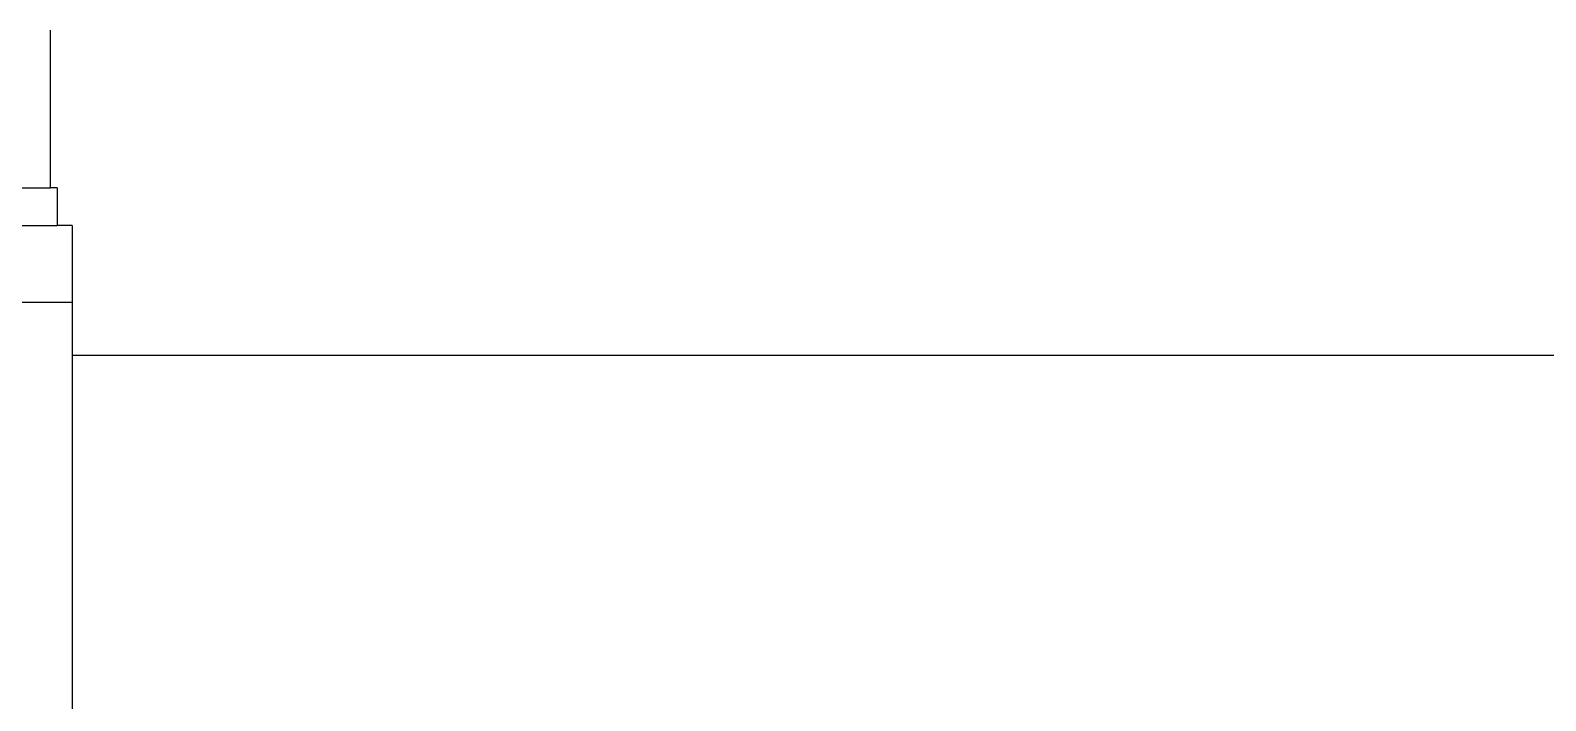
# Model space of a CAD drawing. Extents: x -101 to 101, y -14 to 18.
# Drawn here: x 38.59 to 49.84, y 3.87 to 8.84 of the extents above; entities that cross this region are included whole.
import ezdxf

# ---------------------------------------------------------------- set-up
doc = ezdxf.new("R2010")
doc.units = 0
doc.layers.get('0').update_dxf_attribs({"linetype": 'CONTINUOUS'})

msp = doc.modelspace()

# ---------------------------------------------------------------- linework, layer by layer
for p, q in [((38.738, 8.842), (38.738, 8.845)), ((38.738, 8.776), (38.738, 8.842)), ((38.738, 8.699), (38.738, 8.776)), ((38.738, 8.479), (38.738, 8.699)), ((38.738, 8.407), (38.738, 8.479)), ((38.738, 8.329), (38.738, 8.407)), ((38.738, 7.977), (38.738, 8.329)), ((38.738, 7.676), (38.738, 7.977)), ((38.438, 7.676), (38.738, 7.676)), ((38.788, 7.676), (38.738, 7.676)), ((38.788, 7.676), (38.788, 7.479)), ((38.788, 7.479), (38.788, 7.395)), ((38.388, 7.395), (38.788, 7.395)), ((38.898, 7.395), (38.788, 7.395)), ((38.898, 7.395), (38.898, 7.205)), ((38.898, 7.205), (38.898, 7.073)), ((38.898, 7.073), (38.898, 6.825)), ((38.278, 6.825), (38.898, 6.825)), ((38.898, 6.825), (38.898, 6.431)), ((38.986, 6.431), (38.898, 6.431)), ((38.898, 6.431), (38.898, 6.418)), ((38.898, 6.418), (38.898, 6.184)), ((39.232, 6.431), (38.986, 6.431)), ((42.021, 6.431), (39.232, 6.431)), ((42.08, 6.431), (42.021, 6.431)), ((42.302, 6.431), (42.08, 6.431)), ((46.015, 6.431), (42.302, 6.431)), ((46.062, 6.431), (46.015, 6.431)), ((46.24, 6.431), (46.062, 6.431)), ((51.076, 6.431), (46.24, 6.431)), ((38.898, 6.184), (38.898, 5.701)), ((38.898, 5.701), (38.898, 5.479)), ((38.898, 5.479), (38.898, 4.855)), ((38.898, 4.855), (38.898, 4.479)), ((38.898, 4.479), (38.898, 4.264)), ((38.898, 4.264), (38.898, 3.479))]:
    msp.add_line(p, q)

doc.saveas('drawing.dxf')
